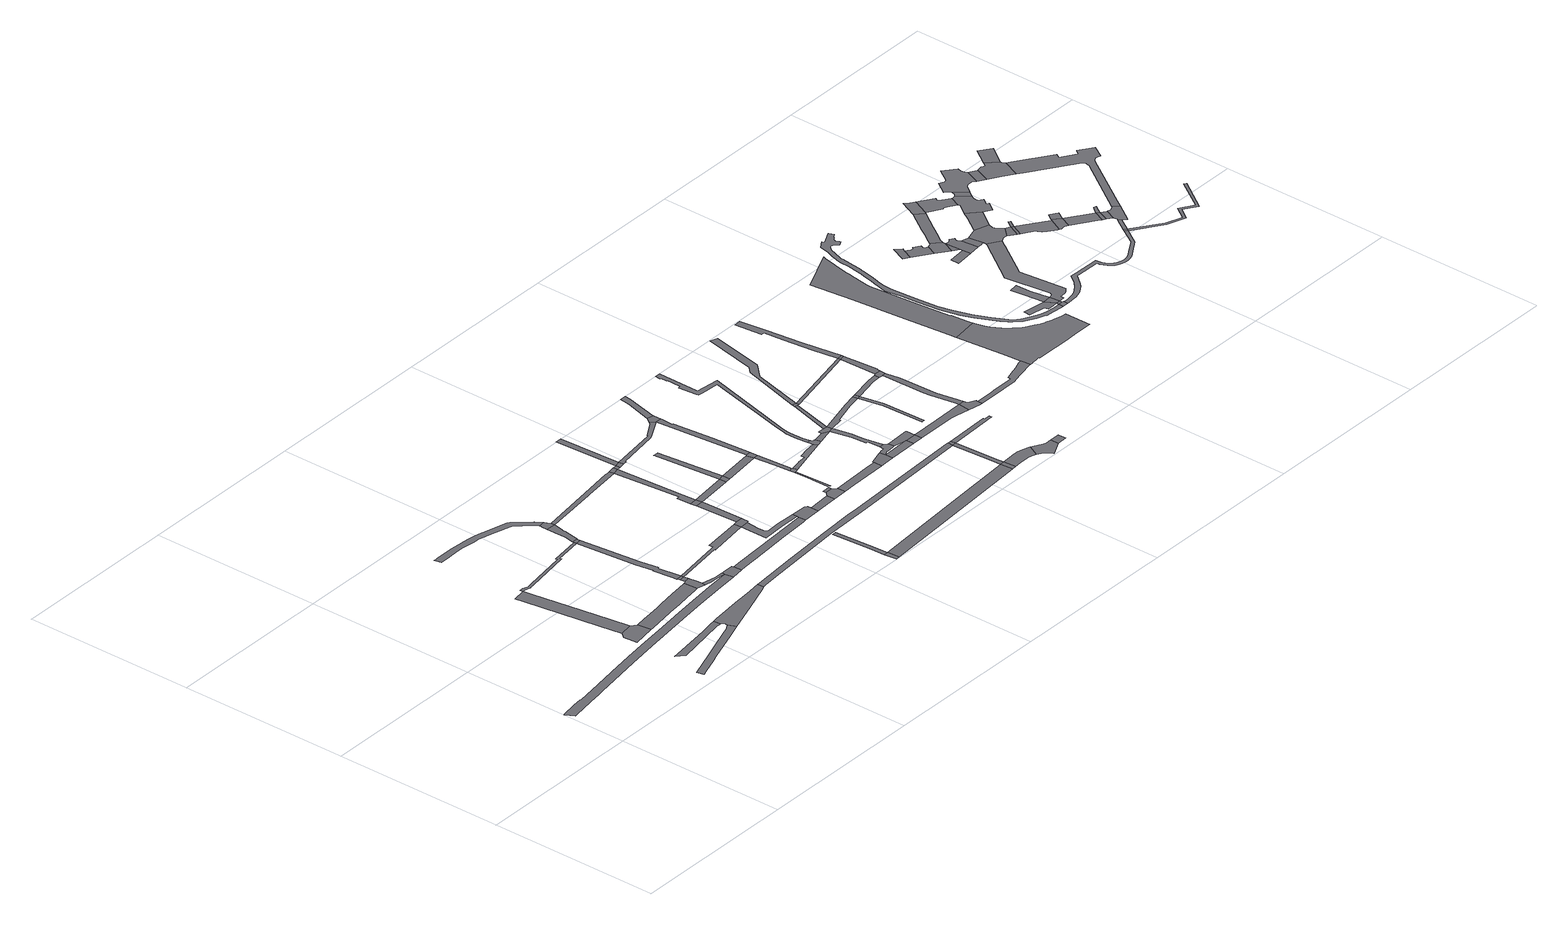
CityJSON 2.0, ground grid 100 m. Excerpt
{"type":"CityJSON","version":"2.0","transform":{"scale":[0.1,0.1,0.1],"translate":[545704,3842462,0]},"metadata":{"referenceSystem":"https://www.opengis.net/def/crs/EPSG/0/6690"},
"CityObjects":{
"road1":{"type":"Road","attributes":{"RoadStructureAttribute.sectionType":"1"},"geometry":[{"type":"MultiSurface","lod":"1","boundaries":[[[0,1,2,3,4,5,6,7,8,9,10,11,12,13,14,15,16,17,18,19,20,21,22,23,24,25,26,27,28]]]}]},
"road2":{"type":"Road","geometry":[{"type":"MultiSurface","lod":"1","boundaries":[[[29,30,31,32,33,34]]]}]},
"road3":{"type":"Road","attributes":{"RoadStructureAttribute.sectionType":"1"},"geometry":[{"type":"MultiSurface","lod":"1","boundaries":[[[35,36,37,38,39,40,41,42,43,44,45]]]}]},
"road4":{"type":"Road","attributes":{"RoadStructureAttribute.sectionType":"1"},"geometry":[{"type":"MultiSurface","lod":"1","boundaries":[[[46,47,48,49,50,51,52,53,30,29]]]}]},
"road5":{"type":"Road","attributes":{"RoadStructureAttribute.sectionType":"1"},"geometry":[{"type":"MultiSurface","lod":"1","boundaries":[[[54,55,56,57,58,59,60,61,62,63,64,65]]]}]},
"road6":{"type":"Road","attributes":{"RoadStructureAttribute.sectionType":"1"},"geometry":[{"type":"MultiSurface","lod":"1","boundaries":[[[66,67,68,69,70,71,72,34,33,73,74,75,76,77,78,79,80,81,82,83]]]}]},
"road7":{"type":"Road","geometry":[{"type":"MultiSurface","lod":"1","boundaries":[[[84,85,86,87,88,89,90,49,91,92,93,94,95,96,97]]]}]},
"road8":{"type":"Road","geometry":[{"type":"MultiSurface","lod":"1","boundaries":[[[98,99,100,101,102,103,104,105,54,65,106,35,45,107,108,109]]]}]},
"road9":{"type":"Road","attributes":{"RoadStructureAttribute.sectionType":"1"},"geometry":[{"type":"MultiSurface","lod":"1","boundaries":[[[110,111,112,113,114,115,116,117,118,119,120,121,122,123,124,125,126,127,128,129,130,131,132,133,134,135,136,137,138]]]}]},
"road10":{"type":"Road","geometry":[{"type":"MultiSurface","lod":"1","boundaries":[[[139,140,141,142,143,144,145,146,147,148,66,83,149,150,151,152]]]}]},
"road11":{"type":"Road","attributes":{"RoadStructureAttribute.sectionType":"1"},"geometry":[{"type":"MultiSurface","lod":"1","boundaries":[[[153,154,145,144]]]}]},
"road12":{"type":"Road","geometry":[{"type":"MultiSurface","lod":"1","boundaries":[[[155,156,154,153]]]}]},
"road13":{"type":"Road","attributes":{"RoadStructureAttribute.sectionType":"1"},"geometry":[{"type":"MultiSurface","lod":"1","boundaries":[[[157,158,152,151,159,160,161,0,162]]]}]},
"road14":{"type":"Road","attributes":{"RoadStructureAttribute.sectionType":"1"},"geometry":[{"type":"MultiSurface","lod":"1","boundaries":[[[163,164,165,166,167,97,168,169,170,171,172,156,155]]]}]},
"road15":{"type":"Road","geometry":[{"type":"MultiSurface","lod":"1","boundaries":[[[173,84,97,167,174,175,176]]]}]},
"road16":{"type":"Road","geometry":[{"type":"MultiSurface","lod":"1","boundaries":[[[177,178,162,0,28,179,180]]]}]},
"road17":{"type":"Road","attributes":{"RoadStructureAttribute.sectionType":"1"},"geometry":[{"type":"MultiSurface","lod":"1","boundaries":[[[181,182,183,184,173,176,185,186,187,188]]]}]},
"road18":{"type":"Road","geometry":[{"type":"MultiSurface","lod":"1","boundaries":[[[189,190,138,137,191,192,181,188,193,194]]]}]},
"road19":{"type":"Road","attributes":{"RoadStructureAttribute.sectionType":"1"},"geometry":[{"type":"MultiSurface","lod":"1","boundaries":[[[195,196,197,198,155,153,199,200,201,202,203,204]]]}]},
"road20":{"type":"Road","attributes":{"RoadStructureAttribute.sectionType":"1"},"geometry":[{"type":"MultiSurface","lod":"1","boundaries":[[[205,206,207,180,179,208,209,210,211,212,213]]]}]},
"road21":{"type":"Road","attributes":{"RoadStructureAttribute.sectionType":"1"},"geometry":[{"type":"MultiSurface","lod":"1","boundaries":[[[214,215,216,217,218,219,220,194,193,221,222,223,224,225,226]]]}]},
"road22":{"type":"Road","geometry":[{"type":"MultiSurface","lod":"1","boundaries":[[[227,228,229,195,204,230]]]}]},
"road23":{"type":"Road","geometry":[{"type":"MultiSurface","lod":"1","boundaries":[[[231,232,233,234]]]}]},
"road24":{"type":"Road","attributes":{"RoadStructureAttribute.sectionType":"1"},"geometry":[{"type":"MultiSurface","lod":"1","boundaries":[[[235,236,229,228]]]}]},
"road25":{"type":"Road","attributes":{"RoadStructureAttribute.sectionType":"1"},"geometry":[{"type":"MultiSurface","lod":"1","boundaries":[[[237,238,239,240,241,232,231]]]}]},
"road26":{"type":"Road","attributes":{"RoadStructureAttribute.sectionType":"1"},"geometry":[{"type":"MultiSurface","lod":"1","boundaries":[[[242,243,244,245,230,204,246,247,248,249]]]}]},
"road27":{"type":"Road","geometry":[{"type":"MultiSurface","lod":"1","boundaries":[[[250,251,236,235]]]}]},
"road28":{"type":"Road","attributes":{"RoadStructureAttribute.sectionType":"1"},"geometry":[{"type":"MultiSurface","lod":"1","boundaries":[[[252,253,226,254,255,256,251,250]]]}]},
"road29":{"type":"Road","geometry":[{"type":"MultiSurface","lod":"1","boundaries":[[[257,214,226,253]]]}]},
"road30":{"type":"Road","geometry":[{"type":"MultiSurface","lod":"1","boundaries":[[[258,259,249,248,205,213,260,261]]]}]},
"road31":{"type":"Road","attributes":{"RoadStructureAttribute.sectionType":"1"},"geometry":[{"type":"MultiSurface","lod":"1","boundaries":[[[262,263,250,235,264]]]}]},
"road32":{"type":"Road","attributes":{"RoadStructureAttribute.sectionType":"1"},"geometry":[{"type":"MultiSurface","lod":"1","boundaries":[[[265,257,253,266]]]}]},
"road33":{"type":"Road","geometry":[{"type":"MultiSurface","lod":"1","boundaries":[[[267,265,266,268]]]}]},
"road34":{"type":"Road","attributes":{"RoadStructureAttribute.sectionType":"1"},"geometry":[{"type":"MultiSurface","lod":"1","boundaries":[[[269,270,271,272,273,274,275,98,109,276,277,278,279,280,281]]]}]},
"road35":{"type":"Road","attributes":{"RoadStructureAttribute.sectionType":"1"},"geometry":[{"type":"MultiSurface","lod":"1","boundaries":[[[282,265,267,283]]]}]},
"road36":{"type":"Road","attributes":{"RoadStructureAttribute.sectionType":"1"},"geometry":[{"type":"MultiSurface","lod":"1","boundaries":[[[284,285,261,260,286,287]]]}]},
"road37":{"type":"Road","geometry":[{"type":"MultiSurface","lod":"1","boundaries":[[[288,262,264,289]]]}]},
"road38":{"type":"Road","attributes":{"RoadStructureAttribute.sectionType":"1"},"geometry":[{"type":"MultiSurface","lod":"1","boundaries":[[[290,291,292,293,294,262,288,295]]]}]},
"road39":{"type":"Road","attributes":{"RoadStructureAttribute.sectionType":"1"},"geometry":[{"type":"MultiSurface","lod":"1","boundaries":[[[296,297,284,287,298,299]]]}]},
"road40":{"type":"Road","geometry":[{"type":"MultiSurface","lod":"1","boundaries":[[[300,301,297,296]]]}]},
"road41":{"type":"Road","attributes":{"RoadStructureAttribute.sectionType":"1"},"geometry":[{"type":"MultiSurface","lod":"1","boundaries":[[[302,288,289,303,304]]]}]},
"road42":{"type":"Road","attributes":{"RoadStructureAttribute.sectionType":"1"},"geometry":[{"type":"MultiSurface","lod":"1","boundaries":[[[305,306,307,308,267,268,309,310,311,312,313]]]}]},
"road43":{"type":"Road","attributes":{"RoadStructureAttribute.sectionType":"1"},"geometry":[{"type":"MultiSurface","lod":"1","boundaries":[[[314,315,231,234,316,317]]]}]},
"road44":{"type":"Road","geometry":[{"type":"MultiSurface","lod":"1","boundaries":[[[318,319,320,321,322,323,324,325]]]}]},
"road45":{"type":"Road","geometry":[{"type":"MultiSurface","lod":"1","boundaries":[[[326,327,325,324,328,329,330]]]}]},
"road46":{"type":"Road","attributes":{"RoadStructureAttribute.sectionType":"1"},"geometry":[{"type":"MultiSurface","lod":"1","boundaries":[[[331,304,332,327,326]]]}]},
"road47":{"type":"Road","geometry":[{"type":"MultiSurface","lod":"1","boundaries":[[[333,334,335,302,304,331]]]}]},
"road48":{"type":"Road","attributes":{"RoadStructureAttribute.sectionType":"1"},"geometry":[{"type":"MultiSurface","lod":"1","boundaries":[[[336,337,338,299,298,339,340]]]}]},
"road49":{"type":"Road","attributes":{"RoadStructureAttribute.sectionType":"1"},"geometry":[{"type":"MultiSurface","lod":"1","boundaries":[[[341,342,343,344,345,313,346,335,334]]]}]},
"road50":{"type":"Road","attributes":{"RoadStructureAttribute.sectionType":"1"},"geometry":[{"type":"MultiSurface","lod":"1","boundaries":[[[347,348,349,350,351,352,330,329,353,354]]]}]},
"road51":{"type":"Road","geometry":[{"type":"MultiSurface","lod":"1","boundaries":[[[355,305,313,345,356,357]]]}]},
"road52":{"type":"Road","attributes":{"RoadStructureAttribute.sectionType":"1"},"geometry":[{"type":"MultiSurface","lod":"1","boundaries":[[[358,359,355,357,360,361]]]}]},
"road53":{"type":"Road","geometry":[{"type":"MultiSurface","lod":"1","boundaries":[[[362,363,364,336,340,365,366,367]]]}]},
"road54":{"type":"Road","geometry":[{"type":"MultiSurface","lod":"1","boundaries":[[[368,369,370,371,372,347,354,373,374]]]}]},
"road55":{"type":"Road","attributes":{"RoadStructureAttribute.sectionType":"1"},"geometry":[{"type":"MultiSurface","lod":"1","boundaries":[[[375,374,373,376]]]}]},
"road56":{"type":"Road","geometry":[{"type":"MultiSurface","lod":"1","boundaries":[[[377,378,379,380,381,382,362,367,383,384,385,386,387,388]]]}]},
"road57":{"type":"Road","attributes":{"RoadStructureAttribute.sectionType":"1"},"geometry":[{"type":"MultiSurface","lod":"1","boundaries":[[[389,367,366,390]]]}]},
"road58":{"type":"Road","attributes":{"RoadStructureAttribute.sectionType":"1"},"geometry":[{"type":"MultiSurface","lod":"1","boundaries":[[[391,392,393,394,395,396,376,397,398,399,379,378]]]}]},
"road59":{"type":"Road","geometry":[{"type":"MultiSurface","lod":"1","boundaries":[[[400,401,402,375,376,396,403,404]]]}]},
"road60":{"type":"Road","geometry":[{"type":"MultiSurface","lod":"1","boundaries":[[[405,314,317,406]]]}]},
"road61":{"type":"Road","attributes":{"RoadStructureAttribute.sectionType":"1"},"geometry":[{"type":"MultiSurface","lod":"1","boundaries":[[[407,408,409,410,411,412,413,414,415,416,417,418,419,420,421,422,423,372,371,424,425,426,427,428,429,430,431]]]}]},
"road62":{"type":"Road","attributes":{"RoadStructureAttribute.sectionType":"1"},"geometry":[{"type":"MultiSurface","lod":"1","boundaries":[[[432,433,434,388,387,435,436,389,437]]]}]},
"road63":{"type":"Road","attributes":{"RoadStructureAttribute.sectionType":"1"},"geometry":[{"type":"MultiSurface","lod":"1","boundaries":[[[438,404,403,439]]]}]},
"road64":{"type":"Road","attributes":{"RoadStructureAttribute.sectionType":"1"},"geometry":[{"type":"MultiSurface","lod":"1","boundaries":[[[440,441,281,442,314,405]]]}]},
"road65":{"type":"Road","geometry":[{"type":"MultiSurface","lod":"1","boundaries":[[[437,389,390,443]]]}]},
"road66":{"type":"Road","geometry":[{"type":"MultiSurface","lod":"1","boundaries":[[[444,269,281,441]]]}]},
"road67":{"type":"Road","attributes":{"RoadStructureAttribute.sectionType":"1"},"geometry":[{"type":"MultiSurface","lod":"1","boundaries":[[[445,446,447,448,449,405,406,450,451,452,453,454,455]]]}]},
"road68":{"type":"Road","geometry":[{"type":"MultiSurface","lod":"1","boundaries":[[[456,438,439,457,458]]]}]},
"road69":{"type":"Road","attributes":{"RoadStructureAttribute.sectionType":"1"},"geometry":[{"type":"MultiSurface","lod":"1","boundaries":[[[459,460,461,403,396,462,463,464,465,466]]]}]},
"road70":{"type":"Road","geometry":[{"type":"MultiSurface","lod":"1","boundaries":[[[467,468,469,455,454,470,471,472,473,474,475]]]}]},
"road71":{"type":"Road","attributes":{"RoadStructureAttribute.sectionType":"1"},"geometry":[{"type":"MultiSurface","lod":"1","boundaries":[[[476,477,478,479,444,441]]]}]},
"road72":{"type":"Road","attributes":{"RoadStructureAttribute.sectionType":"1"},"geometry":[{"type":"MultiSurface","lod":"1","boundaries":[[[480,481,482,483,437,443,484,485,486,487]]]}]},
"road73":{"type":"Road","attributes":{"RoadStructureAttribute.sectionType":"1"},"geometry":[{"type":"MultiSurface","lod":"1","boundaries":[[[488,489,490,491,492,493,466]]]}]},
"road74":{"type":"Road","geometry":[{"type":"MultiSurface","lod":"1","boundaries":[[[494,459,466,493]]]}]},
"road75":{"type":"Road","attributes":{"RoadStructureAttribute.sectionType":"1"},"geometry":[{"type":"MultiSurface","lod":"1","boundaries":[[[495,496,497,456,458,498,499,500]]]}]},
"road76":{"type":"Road","geometry":[{"type":"MultiSurface","lod":"1","boundaries":[[[501,502,475,474]]]}]},
"road77":{"type":"Road","attributes":{"RoadStructureAttribute.sectionType":"1"},"geometry":[{"type":"MultiSurface","lod":"1","boundaries":[[[503,458,457,504]]]}]},
"road78":{"type":"Road","attributes":{"RoadStructureAttribute.sectionType":"1"},"geometry":[{"type":"MultiSurface","lod":"1","boundaries":[[[505,506,494,493,507,508]]]}]},
"road79":{"type":"Road","geometry":[{"type":"MultiSurface","lod":"1","boundaries":[[[509,510,511,512,480,487,513,514,515]]]}]},
"road80":{"type":"Road","attributes":{"RoadStructureAttribute.sectionType":"1"},"geometry":[{"type":"MultiSurface","lod":"1","boundaries":[[[516,517,518,519,520,521,522,480,512]]]}]},
"road81":{"type":"Road","geometry":[{"type":"MultiSurface","lod":"1","boundaries":[[[523,505,508,524,519,518,525]]]}]},
"road82":{"type":"Road","attributes":{"RoadStructureAttribute.sectionType":"1"},"geometry":[{"type":"MultiSurface","lod":"1","boundaries":[[[526,527,528,529,530,504,523,525]]]}]},
"road83":{"type":"Road","geometry":[{"type":"MultiSurface","lod":"1","boundaries":[[[531,503,504,530]]]}]},
"road84":{"type":"Road","attributes":{"RoadStructureAttribute.sectionType":"1"},"geometry":[{"type":"MultiSurface","lod":"1","boundaries":[[[532,533,534,535,536,537,538,539,540,541,503,531]]]}]},
"road85":{"type":"Road","attributes":{"RoadStructureAttribute.sectionType":"1"},"geometry":[{"type":"MultiSurface","lod":"1","boundaries":[[[542,543,544,545,546,547,548,549,550,551,552,553,554,555,515,514,556,557,558,559,560,561,562,563,564]]]}]},
"road86":{"type":"Road","attributes":{"function":"3","RoadStructureAttribute.sectionType":"1"},"geometry":[{"type":"MultiSurface","lod":"1","boundaries":[[[565,566,567,568,569,570,571,572,573,574,575,576,577,578,579,580,581,582,583,584,585]]]}]},
"road87":{"type":"Road","geometry":[{"type":"MultiSurface","lod":"1","boundaries":[[[586,587,588,589,590,591,592,593,594,595,596,597,598,599,600,601,602,603,604,605,585,584,606,542,564,607,608,609,610,611,612,613,614,615,616,617]]]}]},
"road88":{"type":"Road","geometry":[{"type":"MultiSurface","lod":"1","boundaries":[[[618,619,620,621,622,623,624]]]}]},
"road89":{"type":"Road","attributes":{"RoadStructureAttribute.sectionType":"1"},"geometry":[{"type":"MultiSurface","lod":"1","boundaries":[[[625,626,627,628,629,630,631,632,633,634,635,636,637,638,639,640,641,642,643,644,645,646,647,648,649,650,651,652,653,654,655,656,657,658,659,660,661,662,663,664,665,666,667,668,669,670,671,672,673,674,675,676,677,678,679,680,681,682,683,684,685,686,687,688,689,690,691,692,693,694,695,696,697,698,699,700,701,702,703,704,705,706,707,708,709]]]}]},
"road90":{"type":"Road","geometry":[{"type":"MultiSurface","lod":"1","boundaries":[[[710,624,623,711]]]}]},
"road91":{"type":"Road","geometry":[{"type":"MultiSurface","lod":"1","boundaries":[[[712,709,708,713,714]]]}]},
"road92":{"type":"Road","attributes":{"RoadStructureAttribute.sectionType":"1"},"geometry":[{"type":"MultiSurface","lod":"1","boundaries":[[[711,623,709,712]]]}]},
"road93":{"type":"Road","geometry":[{"type":"MultiSurface","lod":"1","boundaries":[[[715,716,717,718,624,710]]]}]},
"road94":{"type":"Road","geometry":[{"type":"MultiSurface","lod":"1","boundaries":[[[719,720,721,722,723]]]}]},
"road95":{"type":"Road","attributes":{"RoadStructureAttribute.sectionType":"1"},"geometry":[{"type":"MultiSurface","lod":"1","boundaries":[[[724,725,726,727,728,729,722,721,730,731]]]}]},
"road96":{"type":"Road","geometry":[{"type":"MultiSurface","lod":"1","boundaries":[[[732,733,734,735]]]}]},
"road97":{"type":"Road","attributes":{"RoadStructureAttribute.sectionType":"1"},"geometry":[{"type":"MultiSurface","lod":"1","boundaries":[[[736,737,738,739,740,741,710,711,742,743,744,745,746,747,748,749,750]]]}]},
"road98":{"type":"Road","geometry":[{"type":"MultiSurface","lod":"1","boundaries":[[[751,752,731,730,753,754,755]]]}]},
"road99":{"type":"Road","attributes":{"RoadStructureAttribute.sectionType":"1"},"geometry":[{"type":"MultiSurface","lod":"1","boundaries":[[[754,753,756]]]}]},
"road100":{"type":"Road","geometry":[{"type":"MultiSurface","lod":"1","boundaries":[[[757,758,759,760,761,762,763,754,756,732,735,764,765]]]}]},
"road101":{"type":"Road","attributes":{"RoadStructureAttribute.sectionType":"1"},"geometry":[{"type":"MultiSurface","lod":"1","boundaries":[[[766,765,764,767,768,769,770]]]}]},
"road102":{"type":"Road","geometry":[{"type":"MultiSurface","lod":"1","boundaries":[[[771,772,773,774,751,755,775,776,777,778,779,780]]]}]},
"road103":{"type":"Road","attributes":{"RoadStructureAttribute.sectionType":"1"},"geometry":[{"type":"MultiSurface","lod":"1","boundaries":[[[781,782,783,784,785,786,787,788,789,790,791,792,793,794,795,796,797,798,799,800,801,802,803,804,805,806,807,808,809,714,713,810,811,812,813,814,815,816,817,818,819,820,821,822,823,824,825,826,827,828,829,830,831,832,833,834,835,836,837]]]}]},
"road104":{"type":"Road","geometry":[{"type":"MultiSurface","lod":"1","boundaries":[[[838,770,769,736,750,839,840,841,842,843,844,845]]]}]},
"road105":{"type":"Road","attributes":{"RoadStructureAttribute.sectionType":"1"},"geometry":[{"type":"MultiSurface","lod":"1","boundaries":[[[842,841,846,847]]]}]},
"road106":{"type":"Road","geometry":[{"type":"MultiSurface","lod":"1","boundaries":[[[848,849,850,771,780,851,852]]]}]},
"road107":{"type":"Road","geometry":[{"type":"MultiSurface","lod":"1","boundaries":[[[847,846,853,854]]]}]},
"road108":{"type":"Road","attributes":{"RoadStructureAttribute.sectionType":"1"},"geometry":[{"type":"MultiSurface","lod":"1","boundaries":[[[855,856,857,838,845,858,859]]]}]},
"road109":{"type":"Road","geometry":[{"type":"MultiSurface","lod":"1","boundaries":[[[860,861,847,854]]]}]},
"road110":{"type":"Road","attributes":{"RoadStructureAttribute.sectionType":"1"},"geometry":[{"type":"MultiSurface","lod":"1","boundaries":[[[854,853,862,863,864,865,866,867,868]]]}]},
"road111":{"type":"Road","attributes":{"RoadStructureAttribute.sectionType":"1"},"geometry":[{"type":"MultiSurface","lod":"1","boundaries":[[[869,870,871,852,851,872,873,874,875,876,877,878]]]}]},
"road112":{"type":"Road","geometry":[{"type":"MultiSurface","lod":"1","boundaries":[[[879,878,877,880,855,859,881,882,883,884,885,886,887,888,889]]]}]},
"road113":{"type":"Road","attributes":{"RoadStructureAttribute.sectionType":"1"},"geometry":[{"type":"MultiSurface","lod":"1","boundaries":[[[890,868,867,891,892,893,894,895,896,897]]]}]},
"road114":{"type":"Road","geometry":[{"type":"MultiSurface","lod":"1","boundaries":[[[898,899,900,890,897]]]}]},
"road115":{"type":"Road","attributes":{"RoadStructureAttribute.sectionType":"1"},"geometry":[{"type":"MultiSurface","lod":"1","boundaries":[[[901,902,889,888,903]]]}]},
"road116":{"type":"Road","geometry":[{"type":"MultiSurface","lod":"1","boundaries":[[[904,781,837,905]]]}]},
"road117":{"type":"Road","attributes":{"RoadStructureAttribute.sectionType":"1"},"geometry":[{"type":"MultiSurface","lod":"1","boundaries":[[[897,896,906,907,908]]]}]},
"road118":{"type":"Road","attributes":{"RoadStructureAttribute.sectionType":"1"},"geometry":[{"type":"MultiSurface","lod":"1","boundaries":[[[909,904,905,910]]]}]},
"road119":{"type":"Road","geometry":[{"type":"MultiSurface","lod":"1","boundaries":[[[908,907,911,912]]]}]},
"road120":{"type":"Road","geometry":[{"type":"MultiSurface","lod":"1","boundaries":[[[913,914,915,916,917,918,901,903,919,920,921,922,923,924,925,926,927]]]}]},
"road121":{"type":"Road","attributes":{"RoadStructureAttribute.sectionType":"1"},"geometry":[{"type":"MultiSurface","lod":"1","boundaries":[[[912,911,928,929]]]}]},
"road122":{"type":"Road","geometry":[{"type":"MultiSurface","lod":"1","boundaries":[[[930,931,908,912]]]}]},
"road123":{"type":"Road","geometry":[{"type":"MultiSurface","lod":"1","boundaries":[[[932,933,934,935,929,928,936,937,938,939,909,910,940,941]]]}]},
"road124":{"type":"Road","attributes":{"RoadStructureAttribute.sectionType":"1"},"geometry":[{"type":"MultiSurface","lod":"1","boundaries":[[[923,922,942,943]]]}]},
"road125":{"type":"Road","attributes":{"RoadStructureAttribute.sectionType":"1"},"geometry":[{"type":"MultiSurface","lod":"1","boundaries":[[[944,945,946,947,948,949,950,951,952,953,905,837]]]}]},
"road126":{"type":"Road","geometry":[{"type":"MultiSurface","lod":"1","boundaries":[[[954,955,956,957,943,942,958,959,960,961,962]]]}]},
"road127":{"type":"Road","attributes":{"RoadStructureAttribute.sectionType":"1"},"geometry":[{"type":"MultiSurface","lod":"1","boundaries":[[[963,954,962,964]]]}]},
"road128":{"type":"Road","attributes":{"RoadStructureAttribute.sectionType":"1"},"geometry":[{"type":"MultiSurface","lod":"1","boundaries":[[[965,966,967,968,969,970,971,972,973,974,975,960,959,976,977,978,979,980,981,982,983,932,941]]]}]}
},
"vertices":[
[1515,577,0],[1376,563,0],[1199,545,0],[1064,528,0],[1021,521,0],[908,507,0],[780,491,0],[625,469,0],[460,445,0],[331,425,0],[164,399,0],[162,405,0],[107,397,0],[8,381,0],[5,380,0],[33,329,0],[44,331,0],[116,342,0],[178,352,0],[236,361,0],[246,361,0],[293,370,0],[356,379,0],[595,416,0],[776,441,0],[1065,478,0],[1227,498,0],[1386,515,0],[1527,530,0],
[849,644,0],[769,631,0],[746,601,0],[754,521,0],[889,540,0],[881,620,0],
[1162,273,0],[1137,256,0],[1001,208,0],[889,170,0],[728,114,0],[738,75,0],[760,83,0],[867,120,0],[897,130,0],[1098,199,0],[1180,227,0],
[831,757,0],[795,999,0],[763,1207,0],[755,1259,0],[677,1247,0],[686,1190,0],[716,988,0],[750,757,0],
[1146,347,0],[1118,343,0],[1114,343,0],[1041,330,0],[806,297,0],[804,297,0],[772,292,0],[816,253,0],[1014,288,0],[1124,305,0],[1137,304,0],[1149,303,0],
[1321,681,0],[1279,676,0],[1213,667,0],[1109,652,0],[1063,645,0],[970,632,0],[949,630,0],[909,543,0],[960,550,0],[966,551,0],[1064,565,0],[1114,572,0],[1121,573,0],[1169,579,0],[1275,594,0],[1297,597,0],[1302,598,0],[1328,603,0],
[1267,1347,0],[1091,1322,0],[1092,1310,0],[833,1271,0],[805,1267,0],[775,1276,0],[753,1274,0],[774,1261,0],[805,1251,0],[807,1252,0],[836,1256,0],[1109,1298,0],[1108,1309,0],[1268,1332,0],
[1548,391,0],[1519,388,0],[1513,387,0],[1451,381,0],[1349,370,0],[1346,370,0],[1229,356,0],[1175,350,0],[1164,291,0],[1356,287,0],[1532,347,0],[1550,354,0],
[1288,1622,0],[1206,1710,0],[1204,1711,0],[1198,1718,0],[1197,1719,0],[1193,1720,0],[1052,1758,0],[1028,1764,0],[997,1770,0],[950,1776,0],[908,1781,0],[838,1783,0],[724,1783,0],[710,1783,0],[695,1783,0],[703,1742,0],[740,1743,0],[843,1746,0],[873,1745,0],[902,1742,0],[950,1738,0],[990,1733,0],[1022,1726,0],[1053,1720,0],[1176,1687,0],[1184,1682,0],[1260,1605,0],[1275,1575,0],[1310,1583,0],
[1381,614,0],[1381,616,0],[1376,657,0],[1372,685,0],[1371,689,0],[1371,692,0],[1341,690,0],[1339,688,0],[1337,686,0],[1334,683,0],[1333,602,0],[1374,593,0],[1380,592,0],[1381,612,0],
[1367,722,0],[1338,717,0],
[1365,736,0],[1336,733,0],
[1463,596,0],[1384,611,0],[1419,583,0],[1455,583,0],[1494,582,0],[1517,595,0],
[1361,763,0],[1348,871,0],[1355,873,0],[1336,983,0],[1301,1335,0],[1302,977,0],[1317,875,0],[1314,875,0],[1326,762,0],[1329,732,0],
[1266,1356,0],[1299,1353,0],[1299,1354,0],[1299,1355,0],
[1596,598,0],[1529,595,0],[1601,537,0],[1596,587,0],
[1276,1528,0],[1275,1453,0],[1275,1445,0],[1274,1408,0],[1315,1445,0],[1315,1449,0],[1319,1469,0],[1329,1524,0],
[1327,1553,0],[1312,1580,0],[1276,1568,0],[1276,1563,0],[1331,1525,0],[1330,1548,0],
[1903,834,0],[1672,805,0],[1675,782,0],[1661,780,0],[1662,763,0],[1663,756,0],[1664,757,0],[1678,759,0],[1723,765,0],[1908,791,0],
[2158,624,0],[1817,602,0],[1643,592,0],[1634,541,0],[1724,549,0],[1826,557,0],[1968,567,0],[2140,579,0],[2160,580,0],
[1881,1623,0],[1871,1622,0],[1858,1621,0],[1852,1620,0],[1654,1591,0],[1425,1561,0],[1424,1560,0],[1373,1530,0],[1439,1539,0],[1440,1539,0],[1650,1566,0],[1657,1567,0],[1885,1593,0],
[1968,796,0],[1967,838,0],[1926,837,0],[1959,795,0],
[2187,74,0],[2162,72,0],[2168,1,0],[2193,3,0],
[1960,1088,0],[1913,1085,0],
[2187,86,0],[2183,154,0],[2168,393,0],[2143,392,0],[2158,153,0],
[2048,666,0],[1965,663,0],[1950,676,0],[1949,722,0],[1908,631,0],[2049,636,0],[2157,634,0],[2160,664,0],
[1957,1125,0],[1911,1122,0],
[1950,1203,0],[1925,1605,0],[1915,1295,0],[1922,1205,0],[1907,1204,0],
[1922,1629,0],
[2263,652,0],[2251,662,0],[2265,586,0],[2263,631,0],
[2178,1151,0],[2176,1151,0],[2180,1113,0],
[1946,1632,0],[1948,1607,0],
[1980,1641,0],[1983,1612,0],
[3160,479,0],[3153,479,0],[2407,451,0],[2330,448,0],[2138,438,0],[1838,415,0],[1563,392,0],[1568,357,0],[1663,366,0],[2143,403,0],[2430,414,0],[2768,429,0],[3158,449,0],
[1928,2002,0],[1962,2002,0],
[2402,639,0],[2393,639,0],[2296,587,0],[2403,593,0],
[2210,1159,0],[2214,1116,0],
[2172,1546,0],[2155,1545,0],[2139,1545,0],[2139,1544,0],[2177,1157,0],[2210,1160,0],
[2466,663,0],[2421,662,0],[2489,595,0],[2488,642,0],
[2465,683,0],[2420,681,0],
[2430,1187,0],[2435,1141,0],[2440,1142,0],
[2362,1756,0],[2355,1744,0],[2262,1689,0],[2260,1681,0],[2007,1615,0],[2007,1622,0],[2255,1662,0],[2264,1665,0],[2387,1732,0],
[3175,152,0],[2763,119,0],[2558,32,0],[3181,78,0],
[2466,833,0],[2467,817,0],[2471,693,0],[2477,689,0],[2483,684,0],[2482,689,0],[2471,902,0],[2464,900,0],
[2483,936,0],[2461,929,0],[2478,903,0],[2495,908,0],[2489,933,0],
[2469,1144,0],[2452,1025,0],
[2468,1169,0],[2466,1190,0],[2436,1188,0],
[2786,651,0],[2751,651,0],[2589,645,0],[2563,598,0],[2787,604,0],
[2449,1422,0],[2427,1657,0],[2420,1658,0],[2423,1723,0],[2422,1733,0],[2415,1419,0],
[2724,995,0],[2662,986,0],[2604,972,0],[2604,951,0],[2552,948,0],[2552,944,0],[2608,938,0],[2734,970,0],
[2383,1789,0],[2420,1777,0],[2420,1780,0],
[2434,2000,0],[2426,1939,0],[2468,1969,0],[2469,1999,0],
[2872,687,0],[2866,685,0],[2788,662,0],[2820,604,0],[2879,606,0],[2878,653,0],
[2757,1014,0],[2755,1014,0],[2747,1016,0],[2742,1029,0],[2720,1027,0],[2769,979,0],[2761,1013,0],
[2828,1024,0],[2867,1004,0],
[2954,712,0],[2944,720,0],[2915,719,0],[2915,702,0],[2914,693,0],[2892,693,0],[2884,656,0],[2905,666,0],[2915,667,0],[2954,670,0],[2970,671,0],[2964,705,0],
[3046,656,0],[3047,609,0],
[2944,722,0],[2929,798,0],[2926,835,0],[2921,900,0],[2920,906,0],[2896,1011,0],[2895,886,0],[2899,796,0],[2914,796,0],
[2858,1043,0],[2830,1045,0],[2829,1031,0],[2891,1045,0],[2867,1042,0],
[3200,154,0],[3206,79,0],
[2708,1998,0],[2707,1968,0],[2714,1968,0],[2713,1932,0],[2718,1931,0],[2716,1846,0],[2702,1845,0],[2712,1738,0],[2713,1726,0],[2742,1723,0],[2847,1715,0],[2756,1339,0],[2727,1234,0],[2720,1191,0],[2713,1161,0],[2711,1129,0],[2714,1086,0],[2734,1069,0],[2730,1151,0],[2735,1191,0],[2745,1234,0],[2877,1738,0],[2739,1754,0],[2739,1761,0],[2739,1997,0],
[3111,708,0],[3110,711,0],[2998,706,0],[2998,666,0],[3033,659,0],[3113,657,0],
[2934,1287,0],[2954,1281,0],
[3196,212,0],[3183,450,0],[3171,210,0],
[3113,610,0],
[3180,480,0],
[3354,152,0],[3316,159,0],[3309,159,0],[3278,160,0],[3269,159,0],[3263,84,0],[3283,85,0],[3309,85,0],[3334,80,0],[3358,71,0],[3390,138,0],
[2939,1305,0],[2965,1283,0],[2961,1299,0],
[3188,1117,0],[3105,1100,0],[2907,1047,0],[2981,1026,0],[2980,1035,0],[3113,1074,0],[3192,1088,0],[3194,1088,0],
[3473,99,0],[3455,104,0],[3423,119,0],[3379,58,0],[3399,41,0],[3415,22,0],[3422,9,0],[3505,51,0],[3505,100,0],
[3485,462,0],[3484,479,0],[3448,478,0],[3447,488,0],
[3470,661,0],[3469,661,0],[3459,661,0],[3290,659,0],[3161,611,0],[3345,613,0],[3384,606,0],[3460,593,0],
[3222,946,0],[3230,704,0],[3237,704,0],[3245,704,0],[3237,959,0],[3211,1092,0],
[3205,1121,0],
[3135,1996,0],[3070,1690,0],[3035,1657,0],[3039,1596,0],[3112,1674,0],[3178,1983,0],
[3567,52,0],[3566,101,0],
[3415,1398,0],[3415,1383,0],
[3409,1158,0],[3355,1153,0],[3359,1127,0],[3409,1127,0],
[3551,619,0],[3512,637,0],[3509,654,0],[3507,663,0],[3540,579,0],[3549,578,0],[3552,607,0],
[3478,821,0],[3469,1046,0],[3459,1130,0],[3435,1127,0],[3441,868,0],[3446,824,0],[3470,686,0],
[3423,1166,0],[3430,1127,0],[3458,1162,0],
[3462,1183,0],[3463,1186,0],[3461,1209,0],[3454,1306,0],[3447,1387,0],
[3446,1402,0],
[3440,1466,0],[3413,1645,0],[3389,1837,0],[3369,1995,0],[3328,1993,0],[3346,1835,0],[3363,1835,0],[3364,1834,0],[3375,1720,0],[3394,1543,0],
[3977,678,0],[3971,676,0],[3965,674,0],[3953,672,0],[3909,656,0],[3880,647,0],[3879,647,0],[3818,628,0],[3817,612,0],[3816,612,0],[3719,609,0],[3678,608,0],[3659,608,0],[3561,607,0],[3562,578,0],[3659,579,0],[3720,579,0],[3793,580,0],[3810,582,0],[3822,585,0],[3885,599,0],[3975,618,0],[3981,618,0],
[4091,1103,0],[4089,1121,0],[4078,1211,0],[4074,1211,0],[4054,1411,0],[4029,1695,0],[4029,1703,0],[4029,1716,0],[4037,1772,0],[4042,1801,0],[4046,1827,0],[4050,1844,0],[4055,1872,0],[4089,2034,0],[4093,2047,0],[3853,1937,0],[3879,1681,0],[3907,1403,0],[3937,1105,0],[3941,1064,0],[4094,1085,0],
[4429,780,0],[4412,783,0],[4397,786,0],[4381,790,0],[4370,793,0],[4334,804,0],[4330,805,0],[4305,816,0],[4276,831,0],[4245,849,0],[4222,866,0],[4201,884,0],[4184,900,0],[4163,924,0],[4148,945,0],[4132,970,0],[4120,996,0],[4108,1022,0],[4102,1043,0],[4097,1064,0],[3967,789,0],[3984,618,0],[3995,619,0],[4007,621,0],[4026,623,0],[4056,626,0],[4058,621,0],[4182,621,0],[4261,621,0],[4336,623,0],[4455,622,0],[4455,778,0],
[4337,950,0],[4332,910,0],[4427,896,0],[4435,873,0],[4478,874,0],[4502,875,0],[4471,931,0],
[4458,857,0],[4412,863,0],[4377,872,0],[4337,888,0],[4296,908,0],[4276,920,0],[4259,933,0],[4244,949,0],[4232,967,0],[4222,985,0],[4191,1046,0],[4152,1141,0],[4120,1244,0],[4104,1306,0],[4102,1317,0],[4089,1448,0],[4079,1559,0],[4079,1584,0],[4078,1606,0],[4081,1647,0],[4083,1661,0],[4088,1690,0],[4092,1700,0],[4098,1717,0],[4106,1748,0],[4118,1814,0],[4121,1826,0],[4123,1842,0],[4128,1882,0],[4136,1956,0],[4137,1971,0],[4140,1980,0],[4169,2059,0],[4176,2070,0],[4186,2079,0],[4196,2081,0],[4206,2079,0],[4217,2070,0],[4229,2053,0],[4255,2068,0],[4253,2077,0],[4246,2096,0],[4249,2109,0],[4259,2115,0],[4270,2126,0],[4287,2135,0],[4274,2165,0],[4202,2128,0],[4194,2140,0],[4151,2112,0],[4142,2060,0],[4126,2017,0],[4119,2000,0],[4111,1963,0],[4108,1945,0],[4104,1894,0],[4097,1844,0],[4091,1807,0],[4089,1798,0],[4083,1777,0],[4069,1717,0],[4059,1679,0],[4058,1672,0],[4053,1641,0],[4046,1613,0],[4049,1588,0],[4059,1512,0],[4069,1415,0],[4083,1287,0],[4110,1178,0],[4135,1107,0],[4193,986,0],[4213,953,0],[4227,935,0],[4247,917,0],[4267,899,0],[4295,881,0],[4329,863,0],[4361,850,0],[4378,844,0],[4385,842,0],[4434,836,0],[4487,832,0],[4499,832,0],[4500,856,0],
[4520,934,0],[4527,877,0],
[4529,861,0],[4535,831,0],[4536,857,0],
[4503,1054,0],[4498,1134,0],[4448,1128,0],[4458,1049,0],
[4371,1820,0],[4330,1730,0],[4364,1707,0],[4391,1768,0],[4404,1785,0],
[4479,1706,0],[4474,1719,0],[4481,1733,0],[4444,1758,0],[4434,1748,0],[4422,1748,0],[4468,1638,0],[4497,1701,0],
[4581,1547,0],[4476,1536,0],[4474,1486,0],[4585,1499,0],
[4701,1493,0],[4695,1483,0],[4519,1224,0],[4554,960,0],[4547,944,0],[4535,939,0],[4562,880,0],[4562,897,0],[4595,900,0],[4610,905,0],[4635,925,0],[4607,1203,0],[4743,1406,0],[4759,1430,0],[4772,1449,0],
[4526,1716,0],[4519,1706,0],[4543,1587,0],[4575,1657,0],[4572,1670,0],
[4581,1562,0],
[4633,1623,0],[4633,1635,0],[4640,1647,0],[4617,1662,0],[4600,1650,0],[4592,1650,0],[4585,1650,0],[4653,1506,0],[4645,1608,0],
[4672,1600,0],[4679,1509,0],[4691,1511,0],[4701,1506,0],[4688,1596,0],
[4682,1948,0],[4599,1825,0],[4575,1789,0],[4539,1735,0],[4576,1676,0],[4581,1686,0],[4580,1687,0],[4607,1727,0],[4652,1794,0],[4726,1904,0],
[5230,1034,0],[5173,944,0],[5100,898,0],[5077,883,0],[5063,875,0],[5047,870,0],[5031,867,0],[5015,868,0],[4999,871,0],[4984,877,0],[4970,886,0],[4958,896,0],[4948,909,0],[4940,923,0],[4938,929,0],[4935,939,0],[4930,965,0],[4930,973,0],[4777,975,0],[4742,977,0],[4739,974,0],[4706,929,0],[4673,898,0],[4647,880,0],[4630,870,0],[4629,870,0],[4598,860,0],[4569,856,0],[4546,856,0],[4551,830,0],[4590,833,0],[4601,834,0],[4626,841,0],[4645,847,0],[4674,864,0],[4701,882,0],[4724,907,0],[4760,955,0],[4772,955,0],[4912,953,0],[4914,942,0],[4915,934,0],[4922,915,0],[4931,898,0],[4943,883,0],[4945,881,0],[4958,869,0],[4975,859,0],[4993,852,0],[5013,848,0],[5033,847,0],[5052,850,0],[5071,857,0],[5087,866,0],[5111,881,0],[5187,930,0],[5245,1020,0],
[4760,1619,0],[4797,1462,0],[4815,1460,0],[4822,1460,0],[4871,1513,0],[4843,1542,0],[4838,1567,0],[4845,1592,0],
[4868,1429,0],[4899,1498,0],
[4744,2034,0],[4742,2036,0],[4728,2051,0],[4732,1914,0],[4777,2011,0],
[4882,1421,0],[4912,1488,0],
[4851,1757,0],[4822,1713,0],[4766,1628,0],[4908,1681,0],[4917,1693,0],
[4941,1531,0],[4928,1538,0],
[4950,1376,0],[4955,1368,0],[4964,1345,0],[4985,1331,0],[5028,1300,0],[5036,1294,0],[5078,1377,0],
[4862,1930,0],[4859,1942,0],[4864,1953,0],[4737,1910,0],[4814,1862,0],[4823,1867,0],[4843,1860,0],[4878,1837,0],[4888,1830,0],[4917,1893,0],
[4925,1888,0],[4891,1818,0],[4963,1665,0],[4998,1717,0],[4986,1725,0],[5011,1762,0],[4989,1776,0],[4983,1794,0],[4988,1816,0],[4997,1828,0],[4940,1891,0],
[5083,1386,0],[5047,1287,0],[5052,1290,0],[5059,1292,0],[5067,1293,0],[5076,1292,0],[5093,1281,0],[5123,1348,0],
[5152,1393,0],[5113,1418,0],[5107,1422,0],
[4962,1926,0],[4955,1903,0],[5022,1861,0],
[5239,1047,0],[5254,1033,0],
[5221,1197,0],[5240,1185,0],[5269,1249,0],
[5287,1123,0],[5302,1109,0],
[5258,1173,0],[5286,1237,0],
[5079,2096,0],[5029,2019,0],[5011,2014,0],[4982,2031,0],[4933,1958,0],[4957,1941,0],[5052,1902,0],[5070,1912,0],[5097,1910,0],[5118,1897,0],[5154,1983,0],[5145,1999,0],[5144,2000,0],[5141,2018,0],[5146,2038,0],
[5289,1153,0],[5317,1216,0],
[5316,1284,0],[5303,1292,0],
[5367,1225,0],[5354,1215,0],[5337,1210,0],[5319,1215,0],[5291,1150,0],[5293,1144,0],[5294,1137,0],[5293,1132,0],[5325,1089,0],[5396,1196,0],
[5165,1868,0],[5199,1956,0],
[5413,909,0],[5520,870,0],[5567,938,0],[5645,888,0],[5767,1070,0],[5754,1079,0],[5641,908,0],[5562,959,0],[5514,888,0],[5420,922,0],
[5271,1976,0],[5254,1951,0],[5237,1960,0],[5234,1961,0],[5231,1825,0],[5294,1785,0],[5340,1890,0],[5330,1903,0],[5330,1917,0],
[5336,2072,0],[5406,2025,0],
[5424,1237,0],[5638,1557,0],[5641,1562,0],[5661,1573,0],[5689,1563,0],[5736,1636,0],[5654,1688,0],[5635,1663,0],[5547,1717,0],[5564,1744,0],[5378,1865,0],[5325,1764,0],[5545,1622,0],[5545,1619,0],[5580,1595,0],[5590,1575,0],[5587,1558,0],[5586,1552,0],[5367,1226,0]
]}
